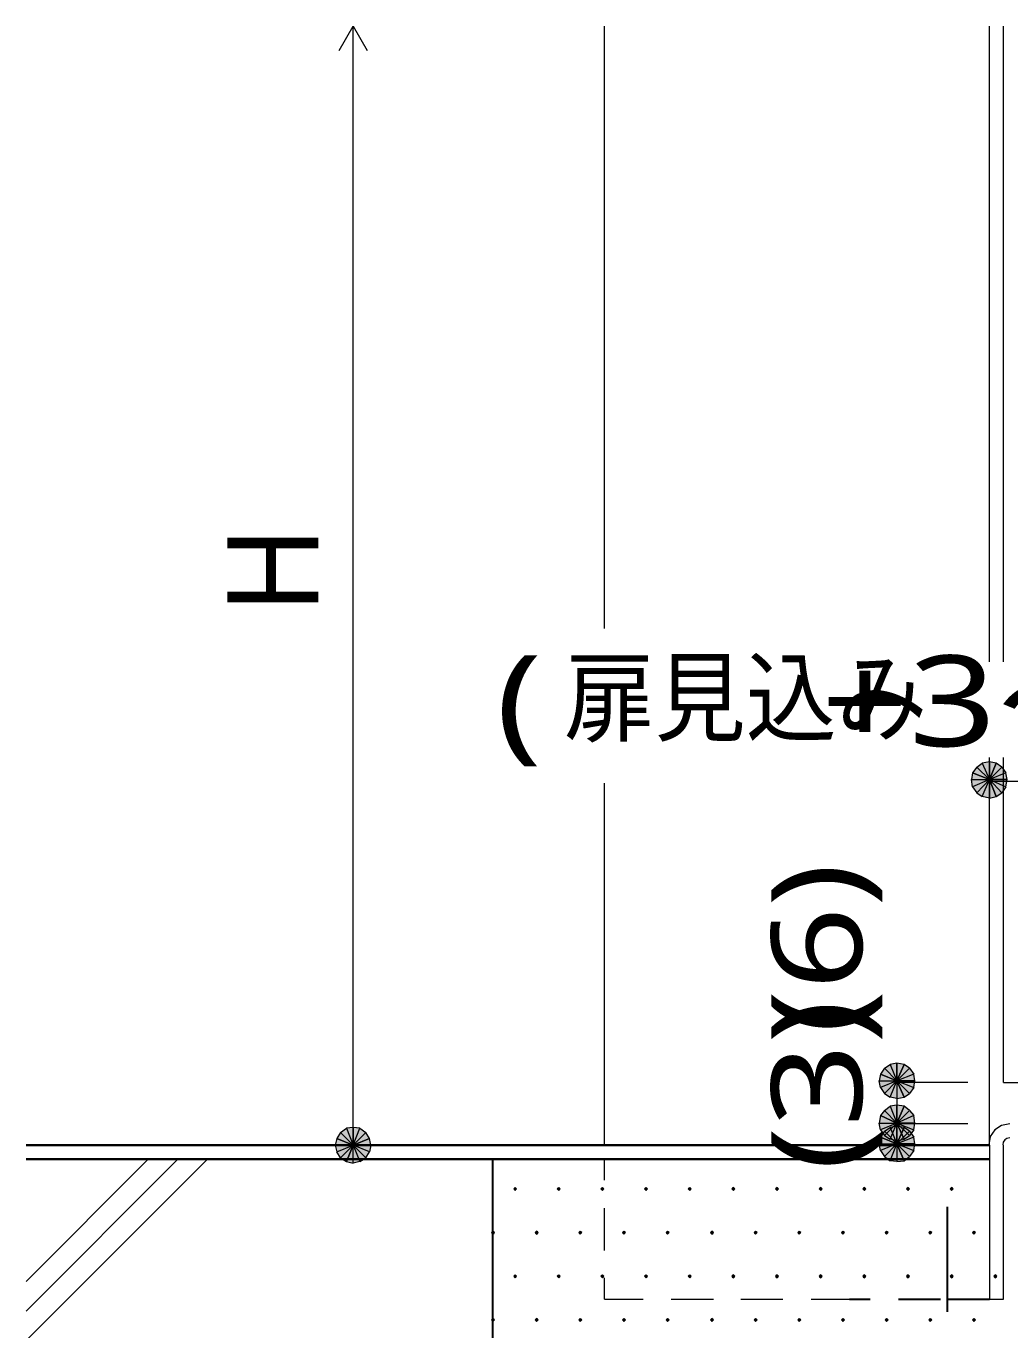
# Model space of a CAD drawing. Header units: millimetres. Extents: x 0 to 420, y 0 to 297.
# Drawn here: x 46.57 to 74.71, y 93.29 to 130.58 of the extents above; entities that cross this region are included whole.
import ezdxf
from ezdxf.enums import TextEntityAlignment as Align

# ---------------------------------------------------------------- set-up
doc = ezdxf.new("R2010")
doc.units = ezdxf.units.MM
doc.styles.add('kst32b', font='NotoSansJP-Variable.ttf')

msp = doc.modelspace()

# ---------------------------------------------------------------- hatches: boundary and pattern name
h = msp.add_hatch(color=7)
h.paths.add_polyline_path([(74.126, 109.537), (73.914, 109.495), (74.126, 109.029), (74.126, 109.537)])
h.paths.add_polyline_path([(73.914, 109.495), (74.126, 109.029), (73.766, 109.389), (73.914, 109.495)])
h.paths.add_polyline_path([(74.126, 109.029), (73.766, 109.389), (73.639, 109.22), (74.126, 109.029)])
for points in [[(74.316, 109.495), (74.126, 109.537), (74.126, 109.029), (74.316, 109.495)], [(71.692, 100.88), (71.48, 100.923), (71.48, 100.415), (71.692, 100.88)], [(71.692, 99.695), (71.48, 99.716), (71.48, 99.208), (71.692, 99.695)], [(71.692, 99.081), (71.48, 99.123), (71.48, 98.616), (71.692, 99.081)], [(55.457, 98.764), (55.414, 98.573), (55.922, 98.573), (55.457, 98.764)], [(60.558, 97.367), (60.537, 97.346), (60.516, 97.324), (60.537, 97.303), (60.558, 97.282), (60.579, 97.303), (60.6, 97.324), (60.579, 97.346), (60.558, 97.367)], [(61.807, 97.367), (61.786, 97.346), (61.764, 97.324), (61.786, 97.303), (61.807, 97.282), (61.828, 97.303), (61.849, 97.324), (61.828, 97.346), (61.807, 97.367)], [(63.056, 97.367), (63.034, 97.346), (63.013, 97.324), (63.034, 97.303), (63.056, 97.282), (63.077, 97.303), (63.098, 97.324), (63.077, 97.346), (63.056, 97.367)], [(64.304, 97.367), (64.283, 97.346), (64.262, 97.324), (64.283, 97.303), (64.304, 97.282), (64.326, 97.303), (64.347, 97.324), (64.326, 97.346), (64.304, 97.367)], [(65.553, 97.367), (65.532, 97.346), (65.511, 97.324), (65.532, 97.303), (65.553, 97.282), (65.574, 97.303), (65.596, 97.324), (65.574, 97.346), (65.553, 97.367)], [(66.802, 97.367), (66.781, 97.346), (66.76, 97.324), (66.781, 97.303), (66.802, 97.282), (66.823, 97.303), (66.844, 97.324), (66.823, 97.346), (66.802, 97.367)], [(68.051, 97.367), (68.03, 97.346), (68.009, 97.324), (68.03, 97.303), (68.051, 97.282), (68.072, 97.303), (68.093, 97.324), (68.072, 97.346), (68.051, 97.367)], [(69.3, 97.367), (69.279, 97.346), (69.257, 97.324), (69.279, 97.303), (69.3, 97.282), (69.321, 97.303), (69.342, 97.324), (69.321, 97.346), (69.3, 97.367)], [(70.549, 97.367), (70.527, 97.346), (70.506, 97.324), (70.527, 97.303), (70.549, 97.282), (70.57, 97.303), (70.591, 97.324), (70.57, 97.346), (70.549, 97.367)], [(71.797, 97.367), (71.776, 97.346), (71.755, 97.324), (71.776, 97.303), (71.797, 97.282), (71.819, 97.303), (71.84, 97.324), (71.819, 97.346), (71.797, 97.367)], [(73.046, 97.367), (73.025, 97.346), (73.004, 97.324), (73.025, 97.303), (73.046, 97.282), (73.067, 97.303), (73.088, 97.324), (73.067, 97.346), (73.046, 97.367)], [(59.923, 96.118), (59.902, 96.097), (59.881, 96.075), (59.902, 96.054), (59.923, 96.033), (59.944, 96.054), (59.965, 96.075), (59.944, 96.097), (59.923, 96.118)], [(61.172, 96.118), (61.151, 96.097), (61.129, 96.075), (61.151, 96.054), (61.172, 96.033), (61.193, 96.054), (61.214, 96.075), (61.193, 96.097), (61.172, 96.118)], [(62.421, 96.118), (62.399, 96.097), (62.378, 96.075), (62.399, 96.054), (62.421, 96.033), (62.442, 96.054), (62.463, 96.075), (62.442, 96.097), (62.421, 96.118)], [(63.669, 96.118), (63.648, 96.097), (63.627, 96.075), (63.648, 96.054), (63.669, 96.033), (63.691, 96.054), (63.712, 96.075), (63.691, 96.097), (63.669, 96.118)], [(64.918, 96.118), (64.897, 96.097), (64.876, 96.075), (64.897, 96.054), (64.918, 96.033), (64.939, 96.054), (64.961, 96.075), (64.939, 96.097), (64.918, 96.118)], [(66.188, 96.118), (66.167, 96.097), (66.146, 96.075), (66.167, 96.054), (66.188, 96.033), (66.209, 96.054), (66.231, 96.075), (66.209, 96.097), (66.188, 96.118)], [(67.437, 96.118), (67.416, 96.097), (67.395, 96.075), (67.416, 96.054), (67.437, 96.033), (67.458, 96.054), (67.479, 96.075), (67.458, 96.097), (67.437, 96.118)], [(68.686, 96.118), (68.665, 96.097), (68.644, 96.075), (68.665, 96.054), (68.686, 96.033), (68.707, 96.054), (68.728, 96.075), (68.707, 96.097), (68.686, 96.118)], [(69.935, 96.118), (69.913, 96.097), (69.892, 96.075), (69.913, 96.054), (69.935, 96.033), (69.956, 96.054), (69.977, 96.075), (69.956, 96.097), (69.935, 96.118)], [(71.184, 96.118), (71.162, 96.097), (71.141, 96.075), (71.162, 96.054), (71.184, 96.033), (71.205, 96.054), (71.226, 96.075), (71.205, 96.097), (71.184, 96.118)], [(72.432, 96.118), (72.411, 96.097), (72.39, 96.075), (72.411, 96.054), (72.432, 96.033), (72.454, 96.054), (72.475, 96.075), (72.454, 96.097), (72.432, 96.118)], [(73.681, 96.118), (73.66, 96.097), (73.639, 96.075), (73.66, 96.054), (73.681, 96.033), (73.702, 96.054), (73.724, 96.075), (73.702, 96.097), (73.681, 96.118)], [(60.558, 94.869), (60.537, 94.848), (60.516, 94.827), (60.537, 94.805), (60.558, 94.784), (60.579, 94.805), (60.6, 94.827), (60.579, 94.848), (60.558, 94.869)], [(61.807, 94.869), (61.786, 94.848), (61.764, 94.827), (61.786, 94.805), (61.807, 94.784), (61.828, 94.805), (61.849, 94.827), (61.828, 94.848), (61.807, 94.869)], [(63.056, 94.869), (63.034, 94.848), (63.013, 94.827), (63.034, 94.805), (63.056, 94.784), (63.077, 94.805), (63.098, 94.827), (63.077, 94.848), (63.056, 94.869)], [(64.304, 94.869), (64.283, 94.848), (64.262, 94.827), (64.283, 94.805), (64.304, 94.784), (64.326, 94.805), (64.347, 94.827), (64.326, 94.848), (64.304, 94.869)], [(65.553, 94.869), (65.532, 94.848), (65.511, 94.827), (65.532, 94.805), (65.553, 94.784), (65.574, 94.805), (65.596, 94.827), (65.574, 94.848), (65.553, 94.869)], [(66.802, 94.869), (66.781, 94.848), (66.76, 94.827), (66.781, 94.805), (66.802, 94.784), (66.823, 94.805), (66.844, 94.827), (66.823, 94.848), (66.802, 94.869)], [(68.051, 94.869), (68.03, 94.848), (68.009, 94.827), (68.03, 94.805), (68.051, 94.784), (68.072, 94.805), (68.093, 94.827), (68.072, 94.848), (68.051, 94.869)], [(69.3, 94.869), (69.279, 94.848), (69.257, 94.827), (69.279, 94.805), (69.3, 94.784), (69.321, 94.805), (69.342, 94.827), (69.321, 94.848), (69.3, 94.869)], [(70.549, 94.869), (70.527, 94.848), (70.506, 94.827), (70.527, 94.805), (70.549, 94.784), (70.57, 94.805), (70.591, 94.827), (70.57, 94.848), (70.549, 94.869)], [(71.797, 94.869), (71.776, 94.848), (71.755, 94.827), (71.776, 94.805), (71.797, 94.784), (71.819, 94.805), (71.84, 94.827), (71.819, 94.848), (71.797, 94.869)], [(73.046, 94.869), (73.025, 94.848), (73.004, 94.827), (73.025, 94.805), (73.046, 94.784), (73.067, 94.805), (73.088, 94.827), (73.067, 94.848), (73.046, 94.869)], [(74.295, 94.869), (74.274, 94.848), (74.253, 94.827), (74.274, 94.805), (74.295, 94.784), (74.316, 94.805), (74.337, 94.827), (74.316, 94.848), (74.295, 94.869)], [(59.923, 93.62), (59.902, 93.599), (59.881, 93.578), (59.902, 93.557), (59.923, 93.536), (59.944, 93.557), (59.965, 93.578), (59.944, 93.599), (59.923, 93.62)], [(61.172, 93.62), (61.151, 93.599), (61.129, 93.578), (61.151, 93.557), (61.172, 93.536), (61.193, 93.557), (61.214, 93.578), (61.193, 93.599), (61.172, 93.62)], [(62.421, 93.62), (62.399, 93.599), (62.378, 93.578), (62.399, 93.557), (62.421, 93.536), (62.442, 93.557), (62.463, 93.578), (62.442, 93.599), (62.421, 93.62)], [(63.669, 93.62), (63.648, 93.599), (63.627, 93.578), (63.648, 93.557), (63.669, 93.536), (63.691, 93.557), (63.712, 93.578), (63.691, 93.599), (63.669, 93.62)], [(64.918, 93.62), (64.897, 93.599), (64.876, 93.578), (64.897, 93.557), (64.918, 93.536), (64.939, 93.557), (64.961, 93.578), (64.939, 93.599), (64.918, 93.62)], [(66.188, 93.62), (66.167, 93.599), (66.146, 93.578), (66.167, 93.557), (66.188, 93.536), (66.209, 93.557), (66.231, 93.578), (66.209, 93.599), (66.188, 93.62)], [(67.437, 93.62), (67.416, 93.599), (67.395, 93.578), (67.416, 93.557), (67.437, 93.536), (67.458, 93.557), (67.479, 93.578), (67.458, 93.599), (67.437, 93.62)], [(68.686, 93.62), (68.665, 93.599), (68.644, 93.578), (68.665, 93.557), (68.686, 93.536), (68.707, 93.557), (68.728, 93.578), (68.707, 93.599), (68.686, 93.62)], [(69.935, 93.62), (69.913, 93.599), (69.892, 93.578), (69.913, 93.557), (69.935, 93.536), (69.956, 93.557), (69.977, 93.578), (69.956, 93.599), (69.935, 93.62)], [(71.184, 93.62), (71.162, 93.599), (71.141, 93.578), (71.162, 93.557), (71.184, 93.536), (71.205, 93.557), (71.226, 93.578), (71.205, 93.599), (71.184, 93.62)], [(72.432, 93.62), (72.411, 93.599), (72.39, 93.578), (72.411, 93.557), (72.432, 93.536), (72.454, 93.557), (72.475, 93.578), (72.454, 93.599), (72.432, 93.62)], [(73.681, 93.62), (73.66, 93.599), (73.639, 93.578), (73.66, 93.557), (73.681, 93.536), (73.702, 93.557), (73.724, 93.578), (73.702, 93.599), (73.681, 93.62)]]:
    msp.add_hatch(color=7).paths.add_polyline_path(points)
h = msp.add_hatch(color=7)
h.paths.add_polyline_path([(74.634, 109.029), (74.591, 109.22), (74.126, 109.029), (74.634, 109.029)])
h.paths.add_polyline_path([(74.591, 109.22), (74.126, 109.029), (74.486, 109.389), (74.591, 109.22)])
h.paths.add_polyline_path([(74.126, 109.029), (74.486, 109.389), (74.316, 109.495), (74.126, 109.029)])
h = msp.add_hatch(color=7)
h.paths.add_polyline_path([(73.639, 109.22), (73.618, 109.029), (74.126, 109.029), (73.639, 109.22)])
h.paths.add_polyline_path([(73.618, 109.029), (74.126, 109.029), (73.639, 108.818), (73.618, 109.029)])
h.paths.add_polyline_path([(74.126, 109.029), (73.639, 108.818), (73.766, 108.648), (74.126, 109.029)])
h = msp.add_hatch(color=7)
h.paths.add_polyline_path([(73.766, 108.648), (73.914, 108.543), (74.126, 109.029), (73.766, 108.648)])
h.paths.add_polyline_path([(73.914, 108.543), (74.126, 109.029), (74.126, 108.5), (73.914, 108.543)])
h.paths.add_polyline_path([(74.126, 109.029), (74.126, 108.5), (74.316, 108.543), (74.126, 109.029)])
h = msp.add_hatch(color=7)
h.paths.add_polyline_path([(74.316, 108.543), (74.486, 108.648), (74.126, 109.029), (74.316, 108.543)])
h.paths.add_polyline_path([(74.486, 108.648), (74.126, 109.029), (74.591, 108.818), (74.486, 108.648)])
h.paths.add_polyline_path([(74.126, 109.029), (74.591, 108.818), (74.634, 109.029), (74.126, 109.029)])
h = msp.add_hatch(color=7)
h.paths.add_polyline_path([(71.48, 100.923), (71.289, 100.88), (71.48, 100.415), (71.48, 100.923)])
h.paths.add_polyline_path([(71.289, 100.88), (71.48, 100.415), (71.12, 100.775), (71.289, 100.88)])
h.paths.add_polyline_path([(71.48, 100.415), (71.12, 100.775), (71.014, 100.605), (71.48, 100.415)])
h = msp.add_hatch(color=7)
h.paths.add_polyline_path([(71.988, 100.415), (71.967, 100.605), (71.48, 100.415), (71.988, 100.415)])
h.paths.add_polyline_path([(71.967, 100.605), (71.48, 100.415), (71.84, 100.775), (71.967, 100.605)])
h.paths.add_polyline_path([(71.48, 100.415), (71.84, 100.775), (71.692, 100.88), (71.48, 100.415)])
h = msp.add_hatch(color=7)
h.paths.add_polyline_path([(71.014, 100.605), (70.972, 100.415), (71.48, 100.415), (71.014, 100.605)])
h.paths.add_polyline_path([(70.972, 100.415), (71.48, 100.415), (71.014, 100.224), (70.972, 100.415)])
h.paths.add_polyline_path([(71.48, 100.415), (71.014, 100.224), (71.12, 100.055), (71.48, 100.415)])
h = msp.add_hatch(color=7)
h.paths.add_polyline_path([(71.12, 100.055), (71.289, 99.949), (71.48, 100.415), (71.12, 100.055)])
h.paths.add_polyline_path([(71.289, 99.949), (71.48, 100.415), (71.48, 99.907), (71.289, 99.949)])
h.paths.add_polyline_path([(71.48, 100.415), (71.48, 99.907), (71.692, 99.949), (71.48, 100.415)])
h = msp.add_hatch(color=7)
h.paths.add_polyline_path([(71.692, 99.949), (71.84, 100.055), (71.48, 100.415), (71.692, 99.949)])
h.paths.add_polyline_path([(71.84, 100.055), (71.48, 100.415), (71.967, 100.224), (71.84, 100.055)])
h.paths.add_polyline_path([(71.48, 100.415), (71.967, 100.224), (71.988, 100.415), (71.48, 100.415)])
h = msp.add_hatch(color=7)
h.paths.add_polyline_path([(71.48, 99.716), (71.289, 99.695), (71.48, 99.208), (71.48, 99.716)])
h.paths.add_polyline_path([(71.289, 99.695), (71.48, 99.208), (71.12, 99.568), (71.289, 99.695)])
h.paths.add_polyline_path([(71.48, 99.208), (71.12, 99.568), (71.014, 99.42), (71.48, 99.208)])
h = msp.add_hatch(color=7)
h.paths.add_polyline_path([(71.988, 99.208), (71.967, 99.42), (71.48, 99.208), (71.988, 99.208)])
h.paths.add_polyline_path([(71.967, 99.42), (71.48, 99.208), (71.84, 99.568), (71.967, 99.42)])
h.paths.add_polyline_path([(71.48, 99.208), (71.84, 99.568), (71.692, 99.695), (71.48, 99.208)])
h = msp.add_hatch(color=7)
h.paths.add_polyline_path([(71.014, 99.42), (70.972, 99.208), (71.48, 99.208), (71.014, 99.42)])
h.paths.add_polyline_path([(70.972, 99.208), (71.48, 99.208), (71.014, 99.018), (70.972, 99.208)])
h.paths.add_polyline_path([(71.48, 99.208), (71.014, 99.018), (71.12, 98.848), (71.48, 99.208)])
h = msp.add_hatch(color=7)
h.paths.add_polyline_path([(71.12, 98.848), (71.289, 98.743), (71.48, 99.208), (71.12, 98.848)])
h.paths.add_polyline_path([(71.289, 98.743), (71.48, 99.208), (71.48, 98.7), (71.289, 98.743)])
h.paths.add_polyline_path([(71.48, 99.208), (71.48, 98.7), (71.692, 98.743), (71.48, 99.208)])
h = msp.add_hatch(color=7)
h.paths.add_polyline_path([(71.692, 98.743), (71.84, 98.848), (71.48, 99.208), (71.692, 98.743)])
h.paths.add_polyline_path([(71.84, 98.848), (71.48, 99.208), (71.967, 99.018), (71.84, 98.848)])
h.paths.add_polyline_path([(71.48, 99.208), (71.967, 99.018), (71.988, 99.208), (71.48, 99.208)])
h = msp.add_hatch(color=7)
h.paths.add_polyline_path([(55.922, 99.081), (55.732, 99.06), (55.922, 98.573), (55.922, 99.081)])
h.paths.add_polyline_path([(55.732, 99.06), (55.922, 98.573), (55.562, 98.933), (55.732, 99.06)])
h.paths.add_polyline_path([(55.922, 98.573), (55.562, 98.933), (55.457, 98.764), (55.922, 98.573)])
h = msp.add_hatch(color=7)
h.paths.add_polyline_path([(56.388, 98.764), (56.282, 98.933), (55.922, 98.573), (56.388, 98.764)])
h.paths.add_polyline_path([(56.282, 98.933), (55.922, 98.573), (56.113, 99.06), (56.282, 98.933)])
h.paths.add_polyline_path([(55.922, 98.573), (56.113, 99.06), (55.922, 99.081), (55.922, 98.573)])
h = msp.add_hatch(color=7)
h.paths.add_polyline_path([(71.014, 98.806), (70.972, 98.616), (71.48, 98.616), (71.014, 98.806)])
h.paths.add_polyline_path([(70.972, 98.616), (71.48, 98.616), (71.014, 98.425), (70.972, 98.616)])
h.paths.add_polyline_path([(71.48, 98.616), (71.014, 98.425), (71.12, 98.256), (71.48, 98.616)])
h = msp.add_hatch(color=7)
h.paths.add_polyline_path([(71.48, 99.123), (71.289, 99.081), (71.48, 98.616), (71.48, 99.123)])
h.paths.add_polyline_path([(71.289, 99.081), (71.48, 98.616), (71.12, 98.975), (71.289, 99.081)])
h.paths.add_polyline_path([(71.48, 98.616), (71.12, 98.975), (71.014, 98.806), (71.48, 98.616)])
h = msp.add_hatch(color=7)
h.paths.add_polyline_path([(71.988, 98.616), (71.967, 98.806), (71.48, 98.616), (71.988, 98.616)])
h.paths.add_polyline_path([(71.967, 98.806), (71.48, 98.616), (71.84, 98.975), (71.967, 98.806)])
h.paths.add_polyline_path([(71.48, 98.616), (71.84, 98.975), (71.692, 99.081), (71.48, 98.616)])
h = msp.add_hatch(color=7)
h.paths.add_polyline_path([(55.414, 98.573), (55.457, 98.383), (55.922, 98.573), (55.414, 98.573)])
h.paths.add_polyline_path([(55.457, 98.383), (55.922, 98.573), (55.562, 98.213), (55.457, 98.383)])
h.paths.add_polyline_path([(55.922, 98.573), (55.562, 98.213), (55.732, 98.107), (55.922, 98.573)])
h = msp.add_hatch(color=7)
h.paths.add_polyline_path([(55.732, 98.107), (55.922, 98.065), (55.922, 98.573), (55.732, 98.107)])
h.paths.add_polyline_path([(55.922, 98.065), (55.922, 98.573), (56.113, 98.107), (55.922, 98.065)])
h.paths.add_polyline_path([(55.922, 98.573), (56.113, 98.107), (56.282, 98.213), (55.922, 98.573)])
h = msp.add_hatch(color=7)
h.paths.add_polyline_path([(56.282, 98.213), (56.388, 98.383), (55.922, 98.573), (56.282, 98.213)])
h.paths.add_polyline_path([(56.388, 98.383), (55.922, 98.573), (56.43, 98.573), (56.388, 98.383)])
h.paths.add_polyline_path([(55.922, 98.573), (56.43, 98.573), (56.388, 98.764), (55.922, 98.573)])
h = msp.add_hatch(color=7)
h.paths.add_polyline_path([(71.12, 98.256), (71.289, 98.129), (71.48, 98.616), (71.12, 98.256)])
h.paths.add_polyline_path([(71.289, 98.129), (71.48, 98.616), (71.48, 98.107), (71.289, 98.129)])
h.paths.add_polyline_path([(71.48, 98.616), (71.48, 98.107), (71.692, 98.129), (71.48, 98.616)])
h = msp.add_hatch(color=7)
h.paths.add_polyline_path([(71.692, 98.129), (71.84, 98.256), (71.48, 98.616), (71.692, 98.129)])
h.paths.add_polyline_path([(71.84, 98.256), (71.48, 98.616), (71.967, 98.425), (71.84, 98.256)])
h.paths.add_polyline_path([(71.48, 98.616), (71.967, 98.425), (71.988, 98.616), (71.48, 98.616)])

# ---------------------------------------------------------------- linework, layer by layer
at = {"lineweight": 13}
for points in [[(55.52, 129.879), (55.922, 130.577), (56.325, 129.879)], [(55.922, 98.573), (55.922, 130.577)], [(63.119, 113.347), (63.119, 130.577)], [(74.126, 112.395), (74.126, 130.577)], [(74.528, 112.395), (74.528, 130.577)], [(74.126, 98.573), (74.126, 109.664)], [(74.528, 100.372), (74.528, 109.664)], [(63.119, 98.573), (63.119, 108.924)], [(74.126, 108.987), (82.529, 108.987), (83.121, 108.987)], [(73.512, 100.372), (71.48, 100.372)], [(71.48, 100.372), (71.48, 99.187), (71.48, 98.573)], [(74.528, 100.372), (82.529, 100.372)], [(73.512, 99.187), (71.48, 99.187)], [(74.708, 99.187), (74.473, 99.14), (74.281, 99.01), (74.152, 98.819), (74.105, 98.584)], [(74.126, 98.573), (74.126, 94.171), (74.528, 94.171), (74.528, 98.573)], [(74.708, 98.785), (74.629, 98.769), (74.566, 98.726), (74.522, 98.662), (74.507, 98.584)], [(50.059, 98.171), (46.567, 94.679)], [(50.906, 98.171), (46.567, 93.832)], [(51.753, 98.171), (46.567, 92.985)], [(63.119, 97.578), (63.119, 98.171)], [(63.119, 95.568), (63.119, 96.774)], [(63.119, 94.171), (63.119, 94.784)], [(63.119, 94.171), (64.22, 94.171)], [(65.024, 94.171), (66.231, 94.171)], [(67.014, 94.171), (68.22, 94.171)], [(69.025, 94.171), (70.125, 94.171)]]:
    msp.add_lwpolyline(points, dxfattribs=at)
at = {"lineweight": 0}
for points in [[(74.126, 109.029), (73.766, 109.389), (73.639, 109.22)], [(73.914, 109.495), (74.126, 109.029), (73.766, 109.389)], [(74.126, 109.537), (73.914, 109.495), (74.126, 109.029)], [(74.316, 109.495), (74.126, 109.537), (74.126, 109.029)], [(74.126, 109.029), (74.486, 109.389), (74.316, 109.495)], [(74.591, 109.22), (74.126, 109.029), (74.486, 109.389)], [(73.639, 109.22), (73.618, 109.029), (74.126, 109.029)], [(73.618, 109.029), (74.126, 109.029), (73.639, 108.818)], [(74.126, 109.029), (73.639, 108.818), (73.766, 108.648)], [(73.766, 108.648), (73.914, 108.543), (74.126, 109.029)], [(73.914, 108.543), (74.126, 109.029), (74.126, 108.5)], [(74.634, 109.029), (74.591, 109.22), (74.126, 109.029)], [(74.126, 109.029), (74.126, 108.5), (74.316, 108.543)], [(74.316, 108.543), (74.486, 108.648), (74.126, 109.029)], [(74.486, 108.648), (74.126, 109.029), (74.591, 108.818)], [(74.126, 109.029), (74.591, 108.818), (74.634, 109.029)], [(71.48, 100.415), (71.12, 100.775), (71.014, 100.605)], [(71.289, 100.88), (71.48, 100.415), (71.12, 100.775)], [(71.48, 100.923), (71.289, 100.88), (71.48, 100.415)], [(71.692, 100.88), (71.48, 100.923), (71.48, 100.415)], [(71.48, 100.415), (71.84, 100.775), (71.692, 100.88)], [(71.967, 100.605), (71.48, 100.415), (71.84, 100.775)], [(71.014, 100.605), (70.972, 100.415), (71.48, 100.415)], [(70.972, 100.415), (71.48, 100.415), (71.014, 100.224)], [(71.48, 100.415), (71.014, 100.224), (71.12, 100.055)], [(71.12, 100.055), (71.289, 99.949), (71.48, 100.415)], [(71.289, 99.949), (71.48, 100.415), (71.48, 99.907)], [(71.988, 100.415), (71.967, 100.605), (71.48, 100.415)], [(71.48, 100.415), (71.48, 99.907), (71.692, 99.949)], [(71.692, 99.949), (71.84, 100.055), (71.48, 100.415)], [(71.84, 100.055), (71.48, 100.415), (71.967, 100.224)], [(71.48, 100.415), (71.967, 100.224), (71.988, 100.415)], [(71.48, 99.208), (71.12, 99.568), (71.014, 99.42)], [(71.289, 99.695), (71.48, 99.208), (71.12, 99.568)], [(71.48, 99.716), (71.289, 99.695), (71.48, 99.208)], [(71.692, 99.695), (71.48, 99.716), (71.48, 99.208)], [(71.48, 99.208), (71.84, 99.568), (71.692, 99.695)], [(71.967, 99.42), (71.48, 99.208), (71.84, 99.568)], [(71.014, 99.42), (70.972, 99.208), (71.48, 99.208)], [(70.972, 99.208), (71.48, 99.208), (71.014, 99.018)], [(71.48, 99.208), (71.014, 99.018), (71.12, 98.848)], [(71.12, 98.848), (71.289, 98.743), (71.48, 99.208)], [(71.289, 98.743), (71.48, 99.208), (71.48, 98.7)], [(71.988, 99.208), (71.967, 99.42), (71.48, 99.208)], [(71.48, 99.208), (71.48, 98.7), (71.692, 98.743)], [(71.692, 98.743), (71.84, 98.848), (71.48, 99.208)], [(71.84, 98.848), (71.48, 99.208), (71.967, 99.018)], [(71.48, 99.208), (71.967, 99.018), (71.988, 99.208)], [(55.922, 98.573), (55.562, 98.933), (55.457, 98.764)], [(55.732, 99.06), (55.922, 98.573), (55.562, 98.933)], [(55.922, 99.081), (55.732, 99.06), (55.922, 98.573)], [(55.922, 98.573), (56.113, 99.06), (55.922, 99.081)], [(56.282, 98.933), (55.922, 98.573), (56.113, 99.06)], [(56.388, 98.764), (56.282, 98.933), (55.922, 98.573)], [(71.014, 98.806), (70.972, 98.616), (71.48, 98.616)], [(71.48, 98.616), (71.12, 98.975), (71.014, 98.806)], [(71.289, 99.081), (71.48, 98.616), (71.12, 98.975)], [(71.48, 99.123), (71.289, 99.081), (71.48, 98.616)], [(71.692, 99.081), (71.48, 99.123), (71.48, 98.616)], [(71.48, 98.616), (71.84, 98.975), (71.692, 99.081)], [(71.967, 98.806), (71.48, 98.616), (71.84, 98.975)], [(71.988, 98.616), (71.967, 98.806), (71.48, 98.616)], [(55.457, 98.764), (55.414, 98.573), (55.922, 98.573)], [(55.414, 98.573), (55.457, 98.383), (55.922, 98.573)], [(55.457, 98.383), (55.922, 98.573), (55.562, 98.213)], [(55.922, 98.573), (55.562, 98.213), (55.732, 98.107)], [(55.732, 98.107), (55.922, 98.065), (55.922, 98.573)], [(55.922, 98.573), (56.43, 98.573), (56.388, 98.764)], [(55.922, 98.065), (55.922, 98.573), (56.113, 98.107)], [(55.922, 98.573), (56.113, 98.107), (56.282, 98.213)], [(56.282, 98.213), (56.388, 98.383), (55.922, 98.573)], [(56.388, 98.383), (55.922, 98.573), (56.43, 98.573)], [(70.972, 98.616), (71.48, 98.616), (71.014, 98.425)], [(71.48, 98.616), (71.014, 98.425), (71.12, 98.256)], [(71.12, 98.256), (71.289, 98.129), (71.48, 98.616)], [(71.289, 98.129), (71.48, 98.616), (71.48, 98.107)], [(71.48, 98.616), (71.48, 98.107), (71.692, 98.129)], [(71.692, 98.129), (71.84, 98.256), (71.48, 98.616)], [(71.84, 98.256), (71.48, 98.616), (71.967, 98.425)], [(71.48, 98.616), (71.967, 98.425), (71.988, 98.616)], [(60.558, 97.367), (60.537, 97.346), (60.516, 97.324), (60.537, 97.303), (60.558, 97.282), (60.579, 97.303), (60.6, 97.324), (60.579, 97.346)], [(61.807, 97.367), (61.786, 97.346), (61.764, 97.324), (61.786, 97.303), (61.807, 97.282), (61.828, 97.303), (61.849, 97.324), (61.828, 97.346)], [(63.056, 97.367), (63.034, 97.346), (63.013, 97.324), (63.034, 97.303), (63.056, 97.282), (63.077, 97.303), (63.098, 97.324), (63.077, 97.346)], [(64.304, 97.367), (64.283, 97.346), (64.262, 97.324), (64.283, 97.303), (64.304, 97.282), (64.326, 97.303), (64.347, 97.324), (64.326, 97.346)], [(65.553, 97.367), (65.532, 97.346), (65.511, 97.324), (65.532, 97.303), (65.553, 97.282), (65.574, 97.303), (65.596, 97.324), (65.574, 97.346)], [(66.802, 97.367), (66.781, 97.346), (66.76, 97.324), (66.781, 97.303), (66.802, 97.282), (66.823, 97.303), (66.844, 97.324), (66.823, 97.346)], [(68.051, 97.367), (68.03, 97.346), (68.009, 97.324), (68.03, 97.303), (68.051, 97.282), (68.072, 97.303), (68.093, 97.324), (68.072, 97.346)], [(69.3, 97.367), (69.279, 97.346), (69.257, 97.324), (69.279, 97.303), (69.3, 97.282), (69.321, 97.303), (69.342, 97.324), (69.321, 97.346)], [(70.549, 97.367), (70.527, 97.346), (70.506, 97.324), (70.527, 97.303), (70.549, 97.282), (70.57, 97.303), (70.591, 97.324), (70.57, 97.346)], [(71.797, 97.367), (71.776, 97.346), (71.755, 97.324), (71.776, 97.303), (71.797, 97.282), (71.819, 97.303), (71.84, 97.324), (71.819, 97.346)], [(73.046, 97.367), (73.025, 97.346), (73.004, 97.324), (73.025, 97.303), (73.046, 97.282), (73.067, 97.303), (73.088, 97.324), (73.067, 97.346)], [(59.923, 96.118), (59.902, 96.097), (59.881, 96.075), (59.902, 96.054), (59.923, 96.033), (59.944, 96.054), (59.965, 96.075), (59.944, 96.097)], [(61.172, 96.118), (61.151, 96.097), (61.129, 96.075), (61.151, 96.054), (61.172, 96.033), (61.193, 96.054), (61.214, 96.075), (61.193, 96.097)], [(62.421, 96.118), (62.399, 96.097), (62.378, 96.075), (62.399, 96.054), (62.421, 96.033), (62.442, 96.054), (62.463, 96.075), (62.442, 96.097)], [(63.669, 96.118), (63.648, 96.097), (63.627, 96.075), (63.648, 96.054), (63.669, 96.033), (63.691, 96.054), (63.712, 96.075), (63.691, 96.097)], [(64.918, 96.118), (64.897, 96.097), (64.876, 96.075), (64.897, 96.054), (64.918, 96.033), (64.939, 96.054), (64.961, 96.075), (64.939, 96.097)], [(66.188, 96.118), (66.167, 96.097), (66.146, 96.075), (66.167, 96.054), (66.188, 96.033), (66.209, 96.054), (66.231, 96.075), (66.209, 96.097)], [(67.437, 96.118), (67.416, 96.097), (67.395, 96.075), (67.416, 96.054), (67.437, 96.033), (67.458, 96.054), (67.479, 96.075), (67.458, 96.097)], [(68.686, 96.118), (68.665, 96.097), (68.644, 96.075), (68.665, 96.054), (68.686, 96.033), (68.707, 96.054), (68.728, 96.075), (68.707, 96.097)], [(69.935, 96.118), (69.913, 96.097), (69.892, 96.075), (69.913, 96.054), (69.935, 96.033), (69.956, 96.054), (69.977, 96.075), (69.956, 96.097)], [(71.184, 96.118), (71.162, 96.097), (71.141, 96.075), (71.162, 96.054), (71.184, 96.033), (71.205, 96.054), (71.226, 96.075), (71.205, 96.097)], [(72.432, 96.118), (72.411, 96.097), (72.39, 96.075), (72.411, 96.054), (72.432, 96.033), (72.454, 96.054), (72.475, 96.075), (72.454, 96.097)], [(73.681, 96.118), (73.66, 96.097), (73.639, 96.075), (73.66, 96.054), (73.681, 96.033), (73.702, 96.054), (73.724, 96.075), (73.702, 96.097)], [(60.558, 94.869), (60.537, 94.848), (60.516, 94.827), (60.537, 94.805), (60.558, 94.784), (60.579, 94.805), (60.6, 94.827), (60.579, 94.848)], [(61.807, 94.869), (61.786, 94.848), (61.764, 94.827), (61.786, 94.805), (61.807, 94.784), (61.828, 94.805), (61.849, 94.827), (61.828, 94.848)], [(63.056, 94.869), (63.034, 94.848), (63.013, 94.827), (63.034, 94.805), (63.056, 94.784), (63.077, 94.805), (63.098, 94.827), (63.077, 94.848)], [(64.304, 94.869), (64.283, 94.848), (64.262, 94.827), (64.283, 94.805), (64.304, 94.784), (64.326, 94.805), (64.347, 94.827), (64.326, 94.848)], [(65.553, 94.869), (65.532, 94.848), (65.511, 94.827), (65.532, 94.805), (65.553, 94.784), (65.574, 94.805), (65.596, 94.827), (65.574, 94.848)], [(66.802, 94.869), (66.781, 94.848), (66.76, 94.827), (66.781, 94.805), (66.802, 94.784), (66.823, 94.805), (66.844, 94.827), (66.823, 94.848)], [(68.051, 94.869), (68.03, 94.848), (68.009, 94.827), (68.03, 94.805), (68.051, 94.784), (68.072, 94.805), (68.093, 94.827), (68.072, 94.848)], [(69.3, 94.869), (69.279, 94.848), (69.257, 94.827), (69.279, 94.805), (69.3, 94.784), (69.321, 94.805), (69.342, 94.827), (69.321, 94.848)], [(70.549, 94.869), (70.527, 94.848), (70.506, 94.827), (70.527, 94.805), (70.549, 94.784), (70.57, 94.805), (70.591, 94.827), (70.57, 94.848)], [(71.797, 94.869), (71.776, 94.848), (71.755, 94.827), (71.776, 94.805), (71.797, 94.784), (71.819, 94.805), (71.84, 94.827), (71.819, 94.848)], [(73.046, 94.869), (73.025, 94.848), (73.004, 94.827), (73.025, 94.805), (73.046, 94.784), (73.067, 94.805), (73.088, 94.827), (73.067, 94.848)], [(74.295, 94.869), (74.274, 94.848), (74.253, 94.827), (74.274, 94.805), (74.295, 94.784), (74.316, 94.805), (74.337, 94.827), (74.316, 94.848)], [(59.923, 93.62), (59.902, 93.599), (59.881, 93.578), (59.902, 93.557), (59.923, 93.536), (59.944, 93.557), (59.965, 93.578), (59.944, 93.599)], [(61.172, 93.62), (61.151, 93.599), (61.129, 93.578), (61.151, 93.557), (61.172, 93.536), (61.193, 93.557), (61.214, 93.578), (61.193, 93.599)], [(62.421, 93.62), (62.399, 93.599), (62.378, 93.578), (62.399, 93.557), (62.421, 93.536), (62.442, 93.557), (62.463, 93.578), (62.442, 93.599)], [(63.669, 93.62), (63.648, 93.599), (63.627, 93.578), (63.648, 93.557), (63.669, 93.536), (63.691, 93.557), (63.712, 93.578), (63.691, 93.599)], [(64.918, 93.62), (64.897, 93.599), (64.876, 93.578), (64.897, 93.557), (64.918, 93.536), (64.939, 93.557), (64.961, 93.578), (64.939, 93.599)], [(66.188, 93.62), (66.167, 93.599), (66.146, 93.578), (66.167, 93.557), (66.188, 93.536), (66.209, 93.557), (66.231, 93.578), (66.209, 93.599)], [(67.437, 93.62), (67.416, 93.599), (67.395, 93.578), (67.416, 93.557), (67.437, 93.536), (67.458, 93.557), (67.479, 93.578), (67.458, 93.599)], [(68.686, 93.62), (68.665, 93.599), (68.644, 93.578), (68.665, 93.557), (68.686, 93.536), (68.707, 93.557), (68.728, 93.578), (68.707, 93.599)], [(69.935, 93.62), (69.913, 93.599), (69.892, 93.578), (69.913, 93.557), (69.935, 93.536), (69.956, 93.557), (69.977, 93.578), (69.956, 93.599)], [(71.184, 93.62), (71.162, 93.599), (71.141, 93.578), (71.162, 93.557), (71.184, 93.536), (71.205, 93.557), (71.226, 93.578), (71.205, 93.599)], [(72.432, 93.62), (72.411, 93.599), (72.39, 93.578), (72.411, 93.557), (72.432, 93.536), (72.454, 93.557), (72.475, 93.578), (72.454, 93.599)], [(73.681, 93.62), (73.66, 93.599), (73.639, 93.578), (73.66, 93.557), (73.681, 93.536), (73.702, 93.557), (73.724, 93.578), (73.702, 93.599)]]:
    msp.add_lwpolyline(points, close=True, dxfattribs=at)
at = {"lineweight": 30}
for points in [[(46.567, 98.573), (74.126, 98.573)], [(46.567, 98.171), (74.126, 98.171)]]:
    msp.add_lwpolyline(points, dxfattribs=at)
at = {"lineweight": 25}
for points in [[(59.923, 70.781), (59.923, 98.171)], [(72.919, 96.816), (72.919, 93.811)], [(70.125, 94.171), (70.718, 94.171)], [(71.522, 94.171), (72.729, 94.171)], [(72.919, 94.171), (74.126, 94.171)], [(73.512, 94.171), (74.126, 94.171)]]:
    msp.add_lwpolyline(points, dxfattribs=at)

# ---------------------------------------------------------------- texts
at = {"style": 'kst32b'}
msp.add_text('H', height=2.599, rotation=90, dxfattribs=at).set_placement((54.928, 113.771))
for s, height, p, p2 in [('(       +3～4)', 2.59891, (60.008, 109.982), (82.748, 109.982)), ('扉見込み', 2.0791, (61.955, 110.342), (72.35, 110.342)), ('(6)', 2.5989, (70.485, 101.769), (70.485, 106.642)), ('(3)', 2.5989, (70.485, 97.854), (70.485, 102.726))]:
    msp.add_text(s, height=height, dxfattribs=at).set_placement(p, p2, align=Align.FIT)

doc.saveas('drawing.dxf')
